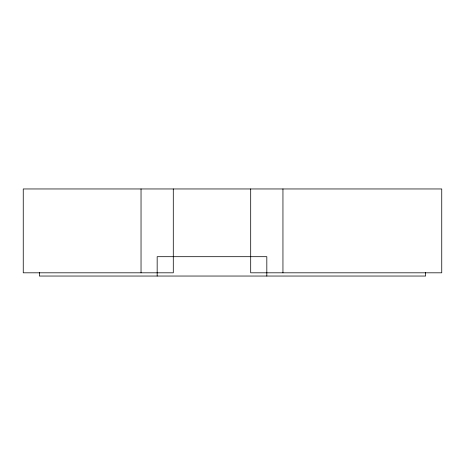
<?xml version="1.0" encoding="UTF-8"?>
<svg xmlns="http://www.w3.org/2000/svg" width="465" height="465" viewBox="0 0 465 465"><rect width="100%" height="100%" fill="white"/><g stroke="black" fill="none" stroke-linecap="round" stroke-linejoin="round"><path stroke-width="0.7" d="M425.62 272.455L425.626 276.041L39.374 276.041L39.374 272.455M282.947 188.959L282.947 272.816M266.823 276.041L266.823 256.692L157.164 256.692L157.164 276.041M250.693 188.959L250.693 272.816L441.75 272.816L441.744 188.959L23.25 188.959L23.25 272.816L173.288 272.816L173.288 188.959M141.035 188.959L141.035 272.816"/></g></svg>
